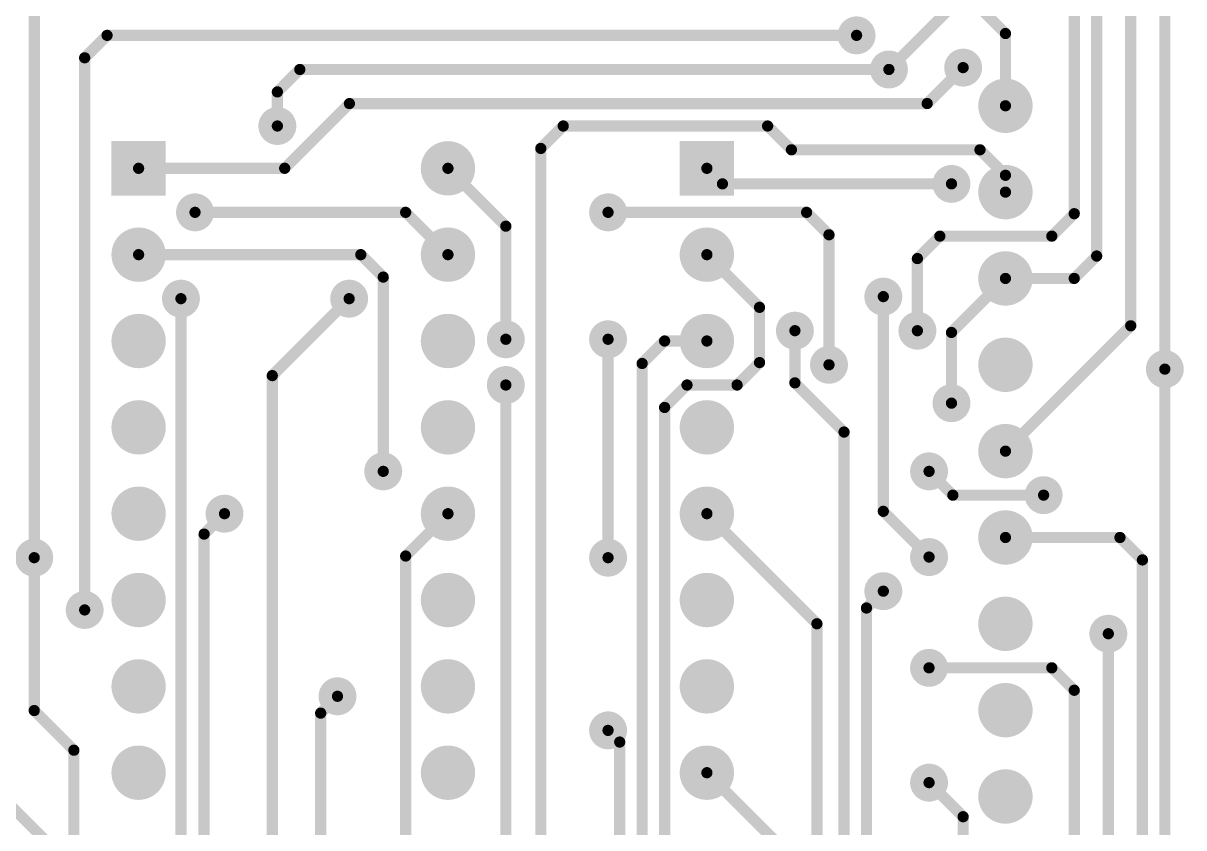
# Model space of a CAD drawing. Extents: x 0 to 107, y 0 to 143.
# Drawn here: x 46.4 to 80.56, y 68.96 to 92.62 of the extents above; entities that cross this region are included whole.
import ezdxf

# ---------------------------------------------------------------- set-up
doc = ezdxf.new("R2010")
doc.units = 0
doc.layers.add('Bottom', color=10, linetype='CONTINUOUS')
doc.layers.add('Bottom_Mask', color=15, linetype='CONTINUOUS')

msp = doc.modelspace()

# ---------------------------------------------------------------- linework, layer by layer
at = {"layer": 'Bottom', "linetype": 'CONTINUOUS', "const_width": 0.33}
for points in [[(77.9921, 119.4939), (77.9921, 85.7752)], [(78.9951, 83.7226), (78.9951, 114.997)], [(77.3321, 87.0203), (77.3321, 110.6308)], [(79.9981, 82.4483), (79.9981, 106.2044)], [(46.7254, 104.0729), (46.7254, 76.9002)], [(73.5963, 92.9811), (71.8785, 91.2633)], [(75.3077, 92.3211), (74.6477, 92.9811)], [(48.8697, 92.2663), (48.2097, 91.6063)], [(70.9267, 92.2663), (48.8697, 92.2663)], [(75.3077, 90.1952), (75.3077, 92.3211)], [(48.2097, 91.6063), (48.2097, 75.3633)], [(54.5408, 91.2633), (53.8808, 90.6033)], [(71.8785, 91.2633), (54.5408, 91.2633)], [(74.0626, 91.3181), (73.0048, 90.2603)], [(53.8808, 90.6033), (53.8808, 89.6003)], [(56.0014, 90.2603), (54.0963, 88.3552)], [(73.0048, 90.2603), (56.0014, 90.2603)], [(62.2934, 89.6003), (61.6334, 88.9403)], [(68.3089, 89.6003), (62.2934, 89.6003)], [(69.0089, 88.9003), (68.3089, 89.6003)], [(61.6334, 88.9403), (61.6334, 57.4752)], [(74.5576, 88.9003), (69.0089, 88.9003)], [(75.3077, 88.1502), (74.5576, 88.9003)], [(54.0963, 88.3552), (49.7977, 88.3552)], [(58.9014, 88.3551), (60.6044, 86.6522)], [(66.9793, 87.8973), (66.5214, 88.3552)], [(66.5214, 88.3552), (66.5214, 88.3552)], [(75.3077, 87.6552), (75.3077, 88.1502)], [(73.7196, 87.8973), (66.9793, 87.8973)], [(75.3077, 87.6552), (75.3077, 87.6552)], [(51.4572, 87.0603), (57.6563, 87.0603)], [(57.6563, 87.0603), (58.9014, 85.8151)], [(69.4547, 87.0603), (63.6134, 87.0603)], [(70.1147, 86.4002), (69.4547, 87.0603)], [(76.672, 86.3603), (77.3321, 87.0203)], [(60.6044, 86.6522), (60.6044, 83.3262)], [(70.1147, 82.5752), (70.1147, 86.4002)], [(72.7166, 85.7003), (73.3766, 86.3603)], [(73.3766, 86.3603), (76.672, 86.3603)], [(56.3364, 85.8152), (49.7977, 85.8152)], [(56.9964, 85.1552), (56.3364, 85.8152)], [(68.0706, 84.266), (66.5214, 85.8152)], [(72.7166, 83.5782), (72.7166, 85.7003)], [(77.9921, 85.7752), (77.3321, 85.1152)], [(56.9964, 79.4402), (56.9964, 85.1552)], [(75.3077, 85.1152), (73.7196, 83.5271)], [(77.3321, 85.1152), (75.3077, 85.1152)], [(71.7136, 84.5812), (71.7136, 78.2646)], [(51.0428, 58.0603), (51.0428, 84.5203)], [(53.7306, 82.2573), (55.9934, 84.5202)], [(68.0706, 82.6403), (68.0706, 84.266)], [(69.1117, 83.5782), (69.1117, 82.0437)], [(73.7196, 83.5271), (73.7196, 81.4461)], [(75.3077, 80.0352), (78.9951, 83.7226)], [(63.6134, 83.3262), (63.6134, 76.9002)], [(64.6164, 82.6152), (65.2764, 83.2752)], [(65.2764, 83.2752), (66.5214, 83.2752)], [(64.6164, 27.1802), (64.6164, 82.6152)], [(67.4105, 81.9803), (68.0706, 82.6403)], [(53.7306, 65.4952), (53.7306, 82.2573)], [(79.9981, 56.7319), (79.9981, 82.4483)], [(60.6044, 81.9802), (60.6044, 58.7202)], [(65.2764, 81.3202), (65.9364, 81.9803)], [(65.9364, 81.9803), (67.4105, 81.9803)], [(69.1117, 82.0437), (70.5583, 80.5971)], [(65.2764, 29.0602), (65.2764, 81.3202)], [(70.5583, 80.5971), (70.5583, 56.9915)], [(73.7594, 78.7403), (73.0596, 79.4401)], [(76.4306, 78.7403), (73.7594, 78.7403)], [(51.7246, 77.5945), (52.3253, 78.1951)], [(58.9014, 78.1951), (57.6564, 76.9501)], [(69.7596, 74.957), (66.5214, 78.1951)], [(71.7136, 78.2646), (73.0595, 76.9187)], [(51.7246, 52.3952), (51.7246, 77.5945)], [(78.6781, 77.4952), (75.3077, 77.4952)], [(79.3381, 76.8352), (78.6781, 77.4952)], [(46.7254, 76.9002), (46.7254, 72.4039)], [(57.6564, 76.9501), (57.6564, 62.4972)], [(79.3381, 60.4828), (79.3381, 76.8352)], [(71.7136, 75.9157), (71.2183, 75.4204)], [(71.2183, 75.4204), (71.2183, 58.9717)], [(69.7596, 29.5203), (69.7596, 74.957)], [(78.3351, 66.0403), (78.3351, 74.6633)], [(76.6721, 73.6603), (73.0596, 73.6603)], [(77.3321, 73.0003), (76.6721, 73.6603)], [(77.3321, 62.0132), (77.3321, 73.0003)], [(55.6504, 72.8232), (55.1554, 72.3282)], [(46.7254, 72.4039), (47.8927, 71.2366)], [(55.1554, 72.3282), (55.1554, 68.0863)], [(63.9564, 71.4772), (63.6134, 71.8202)], [(63.6134, 71.8202), (63.6134, 71.8202)], [(47.8927, 71.2366), (47.8927, 49.1951)], [(63.9564, 19.9032), (63.9564, 71.4772)], [(45.0624, 70.5751), (47.2327, 68.4048)], [(68.7566, 68.34), (66.5214, 70.5751)], [(73.0596, 70.2832), (74.0626, 69.2802)], [(74.0626, 69.2802), (74.0626, 66.0403)]]:
    msp.add_lwpolyline(points, dxfattribs=at)
at = {"layer": 'Bottom', "linetype": 'CONTINUOUS'}
for points, const_width in [([(71.1807, 92.2663, 1), (70.6727, 92.2663, 1), (71.1807, 92.2663, 1)], 0.508), ([(48.9522, 92.2663, 1), (48.7872, 92.2663, 1), (48.9522, 92.2663, 1)], 0.165), ([(48.9522, 92.2663, 1), (48.7872, 92.2663, 1), (48.9522, 92.2663, 1)], 0.165), ([(71.0092, 92.2663, 1), (70.8442, 92.2663, 1), (71.0092, 92.2663, 1)], 0.165), ([(75.3902, 92.3211, 1), (75.2252, 92.3211, 1), (75.3902, 92.3211, 1)], 0.165), ([(75.3902, 92.3211, 1), (75.2252, 92.3211, 1), (75.3902, 92.3211, 1)], 0.165), ([(48.2922, 91.6063, 1), (48.1272, 91.6063, 1), (48.2922, 91.6063, 1)], 0.165), ([(48.2922, 91.6063, 1), (48.1272, 91.6063, 1), (48.2922, 91.6063, 1)], 0.165), ([(72.1325, 91.2633, 1), (71.6245, 91.2633, 1), (72.1325, 91.2633, 1)], 0.508), ([(74.3166, 91.3181, 1), (73.8086, 91.3181, 1), (74.3166, 91.3181, 1)], 0.508), ([(54.6233, 91.2633, 1), (54.4583, 91.2633, 1), (54.6233, 91.2633, 1)], 0.165), ([(54.6233, 91.2633, 1), (54.4583, 91.2633, 1), (54.6233, 91.2633, 1)], 0.165), ([(71.961, 91.2633, 1), (71.796, 91.2633, 1), (71.961, 91.2633, 1)], 0.165), ([(71.961, 91.2633, 1), (71.796, 91.2633, 1), (71.961, 91.2633, 1)], 0.165), ([(74.1451, 91.3181, 1), (73.9801, 91.3181, 1), (74.1451, 91.3181, 1)], 0.165), ([(75.6827, 90.1952, 1), (74.9327, 90.1952, 1), (75.6827, 90.1952, 1)], 0.75), ([(53.9633, 90.6033, 1), (53.7983, 90.6033, 1), (53.9633, 90.6033, 1)], 0.165), ([(53.9633, 90.6033, 1), (53.7983, 90.6033, 1), (53.9633, 90.6033, 1)], 0.165), ([(56.0839, 90.2603, 1), (55.9189, 90.2603, 1), (56.0839, 90.2603, 1)], 0.165), ([(56.0839, 90.2603, 1), (55.9189, 90.2603, 1), (56.0839, 90.2603, 1)], 0.165), ([(73.0873, 90.2603, 1), (72.9223, 90.2603, 1), (73.0873, 90.2603, 1)], 0.165), ([(73.0873, 90.2603, 1), (72.9223, 90.2603, 1), (73.0873, 90.2603, 1)], 0.165), ([(75.3902, 90.1952, 1), (75.2252, 90.1952, 1), (75.3902, 90.1952, 1)], 0.165), ([(54.1348, 89.6003, 1), (53.6268, 89.6003, 1), (54.1348, 89.6003, 1)], 0.508), ([(53.9633, 89.6003, 1), (53.7983, 89.6003, 1), (53.9633, 89.6003, 1)], 0.165), ([(62.3759, 89.6003, 1), (62.2109, 89.6003, 1), (62.3759, 89.6003, 1)], 0.165), ([(62.3759, 89.6003, 1), (62.2109, 89.6003, 1), (62.3759, 89.6003, 1)], 0.165), ([(68.3914, 89.6003, 1), (68.2264, 89.6003, 1), (68.3914, 89.6003, 1)], 0.165), ([(68.3914, 89.6003, 1), (68.2264, 89.6003, 1), (68.3914, 89.6003, 1)], 0.165), ([(59.2764, 88.3551, 1), (58.5264, 88.3551, 1), (59.2764, 88.3551, 1)], 0.75), ([(61.7159, 88.9403, 1), (61.5509, 88.9403, 1), (61.7159, 88.9403, 1)], 0.165), ([(61.7159, 88.9403, 1), (61.5509, 88.9403, 1), (61.7159, 88.9403, 1)], 0.165), ([(69.0914, 88.9003, 1), (68.9264, 88.9003, 1), (69.0914, 88.9003, 1)], 0.165), ([(69.0914, 88.9003, 1), (68.9264, 88.9003, 1), (69.0914, 88.9003, 1)], 0.165), ([(74.6401, 88.9003, 1), (74.4751, 88.9003, 1), (74.6401, 88.9003, 1)], 0.165), ([(74.6401, 88.9003, 1), (74.4751, 88.9003, 1), (74.6401, 88.9003, 1)], 0.165), ([(49.8802, 88.3552, 1), (49.7152, 88.3552, 1), (49.8802, 88.3552, 1)], 0.165), ([(54.1788, 88.3552, 1), (54.0138, 88.3552, 1), (54.1788, 88.3552, 1)], 0.165), ([(54.1788, 88.3552, 1), (54.0138, 88.3552, 1), (54.1788, 88.3552, 1)], 0.165), ([(58.9839, 88.3551, 1), (58.8189, 88.3551, 1), (58.9839, 88.3551, 1)], 0.165), ([(66.6039, 88.3552, 1), (66.4389, 88.3552, 1), (66.6039, 88.3552, 1)], 0.165), ([(66.6039, 88.3552, 1), (66.4389, 88.3552, 1), (66.6039, 88.3552, 1)], 0.165), ([(73.9736, 87.8973, 1), (73.4656, 87.8973, 1), (73.9736, 87.8973, 1)], 0.508), ([(75.6827, 87.6552, 1), (74.9327, 87.6552, 1), (75.6827, 87.6552, 1)], 0.75), ([(75.3902, 88.1502, 1), (75.2252, 88.1502, 1), (75.3902, 88.1502, 1)], 0.165), ([(75.3902, 88.1502, 1), (75.2252, 88.1502, 1), (75.3902, 88.1502, 1)], 0.165), ([(67.0618, 87.8973, 1), (66.8968, 87.8973, 1), (67.0618, 87.8973, 1)], 0.165), ([(67.0618, 87.8973, 1), (66.8968, 87.8973, 1), (67.0618, 87.8973, 1)], 0.165), ([(73.8021, 87.8973, 1), (73.6371, 87.8973, 1), (73.8021, 87.8973, 1)], 0.165), ([(75.3902, 87.6552, 1), (75.2252, 87.6552, 1), (75.3902, 87.6552, 1)], 0.165), ([(75.3902, 87.6552, 1), (75.2252, 87.6552, 1), (75.3902, 87.6552, 1)], 0.165), ([(51.7112, 87.0603, 1), (51.2032, 87.0603, 1), (51.7112, 87.0603, 1)], 0.508), ([(63.8674, 87.0603, 1), (63.3594, 87.0603, 1), (63.8674, 87.0603, 1)], 0.508), ([(51.5397, 87.0603, 1), (51.3747, 87.0603, 1), (51.5397, 87.0603, 1)], 0.165), ([(57.7388, 87.0603, 1), (57.5738, 87.0603, 1), (57.7388, 87.0603, 1)], 0.165), ([(57.7388, 87.0603, 1), (57.5738, 87.0603, 1), (57.7388, 87.0603, 1)], 0.165), ([(63.6959, 87.0603, 1), (63.5309, 87.0603, 1), (63.6959, 87.0603, 1)], 0.165), ([(69.5372, 87.0603, 1), (69.3722, 87.0603, 1), (69.5372, 87.0603, 1)], 0.165), ([(69.5372, 87.0603, 1), (69.3722, 87.0603, 1), (69.5372, 87.0603, 1)], 0.165), ([(77.4146, 87.0203, 1), (77.2496, 87.0203, 1), (77.4146, 87.0203, 1)], 0.165), ([(77.4146, 87.0203, 1), (77.2496, 87.0203, 1), (77.4146, 87.0203, 1)], 0.165), ([(60.6869, 86.6522, 1), (60.5219, 86.6522, 1), (60.6869, 86.6522, 1)], 0.165), ([(60.6869, 86.6522, 1), (60.5219, 86.6522, 1), (60.6869, 86.6522, 1)], 0.165), ([(50.1727, 85.8152, 1), (49.4227, 85.8152, 1), (50.1727, 85.8152, 1)], 0.75), ([(59.2764, 85.8151, 1), (58.5264, 85.8151, 1), (59.2764, 85.8151, 1)], 0.75), ([(66.8964, 85.8152, 1), (66.1464, 85.8152, 1), (66.8964, 85.8152, 1)], 0.75), ([(70.1972, 86.4002, 1), (70.0322, 86.4002, 1), (70.1972, 86.4002, 1)], 0.165), ([(70.1972, 86.4002, 1), (70.0322, 86.4002, 1), (70.1972, 86.4002, 1)], 0.165), ([(73.4591, 86.3603, 1), (73.2941, 86.3603, 1), (73.4591, 86.3603, 1)], 0.165), ([(73.4591, 86.3603, 1), (73.2941, 86.3603, 1), (73.4591, 86.3603, 1)], 0.165), ([(76.7545, 86.3603, 1), (76.5895, 86.3603, 1), (76.7545, 86.3603, 1)], 0.165), ([(76.7545, 86.3603, 1), (76.5895, 86.3603, 1), (76.7545, 86.3603, 1)], 0.165), ([(49.8802, 85.8152, 1), (49.7152, 85.8152, 1), (49.8802, 85.8152, 1)], 0.165), ([(56.4189, 85.8152, 1), (56.2539, 85.8152, 1), (56.4189, 85.8152, 1)], 0.165), ([(56.4189, 85.8152, 1), (56.2539, 85.8152, 1), (56.4189, 85.8152, 1)], 0.165), ([(58.9839, 85.8151, 1), (58.8189, 85.8151, 1), (58.9839, 85.8151, 1)], 0.165), ([(66.6039, 85.8152, 1), (66.4389, 85.8152, 1), (66.6039, 85.8152, 1)], 0.165), ([(72.7991, 85.7003, 1), (72.6341, 85.7003, 1), (72.7991, 85.7003, 1)], 0.165), ([(72.7991, 85.7003, 1), (72.6341, 85.7003, 1), (72.7991, 85.7003, 1)], 0.165), ([(75.6827, 85.1152, 1), (74.9327, 85.1152, 1), (75.6827, 85.1152, 1)], 0.75), ([(78.0746, 85.7752, 1), (77.9096, 85.7752, 1), (78.0746, 85.7752, 1)], 0.165), ([(78.0746, 85.7752, 1), (77.9096, 85.7752, 1), (78.0746, 85.7752, 1)], 0.165), ([(57.0789, 85.1552, 1), (56.9139, 85.1552, 1), (57.0789, 85.1552, 1)], 0.165), ([(57.0789, 85.1552, 1), (56.9139, 85.1552, 1), (57.0789, 85.1552, 1)], 0.165), ([(71.9676, 84.5812, 1), (71.4596, 84.5812, 1), (71.9676, 84.5812, 1)], 0.508), ([(75.3902, 85.1152, 1), (75.2252, 85.1152, 1), (75.3902, 85.1152, 1)], 0.165), ([(75.3902, 85.1152, 1), (75.2252, 85.1152, 1), (75.3902, 85.1152, 1)], 0.165), ([(77.4146, 85.1152, 1), (77.2496, 85.1152, 1), (77.4146, 85.1152, 1)], 0.165), ([(77.4146, 85.1152, 1), (77.2496, 85.1152, 1), (77.4146, 85.1152, 1)], 0.165), ([(51.2968, 84.5203, 1), (50.7888, 84.5203, 1), (51.2968, 84.5203, 1)], 0.508), ([(56.2474, 84.5202, 1), (55.7394, 84.5202, 1), (56.2474, 84.5202, 1)], 0.508), ([(71.7961, 84.5812, 1), (71.6311, 84.5812, 1), (71.7961, 84.5812, 1)], 0.165), ([(51.1253, 84.5203, 1), (50.9603, 84.5203, 1), (51.1253, 84.5203, 1)], 0.165), ([(56.0759, 84.5202, 1), (55.9109, 84.5202, 1), (56.0759, 84.5202, 1)], 0.165), ([(68.1531, 84.266, 1), (67.9881, 84.266, 1), (68.1531, 84.266, 1)], 0.165), ([(68.1531, 84.266, 1), (67.9881, 84.266, 1), (68.1531, 84.266, 1)], 0.165), ([(50.1727, 83.2752, 1), (49.4227, 83.2752, 1), (50.1727, 83.2752, 1)], 0.75), ([(59.2764, 83.2751, 1), (58.5264, 83.2751, 1), (59.2764, 83.2751, 1)], 0.75), ([(66.8964, 83.2752, 1), (66.1464, 83.2752, 1), (66.8964, 83.2752, 1)], 0.75), ([(69.3657, 83.5782, 1), (68.8577, 83.5782, 1), (69.3657, 83.5782, 1)], 0.508), ([(72.9706, 83.5782, 1), (72.4626, 83.5782, 1), (72.9706, 83.5782, 1)], 0.508), ([(60.8584, 83.3262, 1), (60.3504, 83.3262, 1), (60.8584, 83.3262, 1)], 0.508), ([(63.8674, 83.3262, 1), (63.3594, 83.3262, 1), (63.8674, 83.3262, 1)], 0.508), ([(69.1942, 83.5782, 1), (69.0292, 83.5782, 1), (69.1942, 83.5782, 1)], 0.165), ([(72.7991, 83.5782, 1), (72.6341, 83.5782, 1), (72.7991, 83.5782, 1)], 0.165), ([(73.8021, 83.5271, 1), (73.6371, 83.5271, 1), (73.8021, 83.5271, 1)], 0.165), ([(73.8021, 83.5271, 1), (73.6371, 83.5271, 1), (73.8021, 83.5271, 1)], 0.165), ([(79.0776, 83.7226, 1), (78.9126, 83.7226, 1), (79.0776, 83.7226, 1)], 0.165), ([(79.0776, 83.7226, 1), (78.9126, 83.7226, 1), (79.0776, 83.7226, 1)], 0.165), ([(60.6869, 83.3262, 1), (60.5219, 83.3262, 1), (60.6869, 83.3262, 1)], 0.165), ([(63.6959, 83.3262, 1), (63.5309, 83.3262, 1), (63.6959, 83.3262, 1)], 0.165), ([(65.3589, 83.2752, 1), (65.1939, 83.2752, 1), (65.3589, 83.2752, 1)], 0.165), ([(65.3589, 83.2752, 1), (65.1939, 83.2752, 1), (65.3589, 83.2752, 1)], 0.165), ([(66.6039, 83.2752, 1), (66.4389, 83.2752, 1), (66.6039, 83.2752, 1)], 0.165), ([(70.3687, 82.5752, 1), (69.8607, 82.5752, 1), (70.3687, 82.5752, 1)], 0.508), ([(75.6827, 82.5752, 1), (74.9327, 82.5752, 1), (75.6827, 82.5752, 1)], 0.75), ([(64.6989, 82.6152, 1), (64.5339, 82.6152, 1), (64.6989, 82.6152, 1)], 0.165), ([(64.6989, 82.6152, 1), (64.5339, 82.6152, 1), (64.6989, 82.6152, 1)], 0.165), ([(68.1531, 82.6403, 1), (67.9881, 82.6403, 1), (68.1531, 82.6403, 1)], 0.165), ([(68.1531, 82.6403, 1), (67.9881, 82.6403, 1), (68.1531, 82.6403, 1)], 0.165), ([(70.1972, 82.5752, 1), (70.0322, 82.5752, 1), (70.1972, 82.5752, 1)], 0.165), ([(80.2521, 82.4483, 1), (79.7441, 82.4483, 1), (80.2521, 82.4483, 1)], 0.508), ([(53.8131, 82.2573, 1), (53.6481, 82.2573, 1), (53.8131, 82.2573, 1)], 0.165), ([(53.8131, 82.2573, 1), (53.6481, 82.2573, 1), (53.8131, 82.2573, 1)], 0.165), ([(60.8584, 81.9802, 1), (60.3504, 81.9802, 1), (60.8584, 81.9802, 1)], 0.508), ([(80.0806, 82.4483, 1), (79.9156, 82.4483, 1), (80.0806, 82.4483, 1)], 0.165), ([(80.0806, 82.4483, 1), (79.9156, 82.4483, 1), (80.0806, 82.4483, 1)], 0.165), ([(60.6869, 81.9802, 1), (60.5219, 81.9802, 1), (60.6869, 81.9802, 1)], 0.165), ([(66.0189, 81.9803, 1), (65.8539, 81.9803, 1), (66.0189, 81.9803, 1)], 0.165), ([(66.0189, 81.9803, 1), (65.8539, 81.9803, 1), (66.0189, 81.9803, 1)], 0.165), ([(67.493, 81.9803, 1), (67.328, 81.9803, 1), (67.493, 81.9803, 1)], 0.165), ([(67.493, 81.9803, 1), (67.328, 81.9803, 1), (67.493, 81.9803, 1)], 0.165), ([(69.1942, 82.0437, 1), (69.0292, 82.0437, 1), (69.1942, 82.0437, 1)], 0.165), ([(69.1942, 82.0437, 1), (69.0292, 82.0437, 1), (69.1942, 82.0437, 1)], 0.165), ([(73.9736, 81.4461, 1), (73.4656, 81.4461, 1), (73.9736, 81.4461, 1)], 0.508), ([(50.1727, 80.7352, 1), (49.4227, 80.7352, 1), (50.1727, 80.7352, 1)], 0.75), ([(59.2764, 80.7352, 1), (58.5264, 80.7352, 1), (59.2764, 80.7352, 1)], 0.75), ([(65.3589, 81.3202, 1), (65.1939, 81.3202, 1), (65.3589, 81.3202, 1)], 0.165), ([(65.3589, 81.3202, 1), (65.1939, 81.3202, 1), (65.3589, 81.3202, 1)], 0.165), ([(66.8964, 80.7352, 1), (66.1464, 80.7352, 1), (66.8964, 80.7352, 1)], 0.75), ([(73.8021, 81.4461, 1), (73.6371, 81.4461, 1), (73.8021, 81.4461, 1)], 0.165), ([(70.6408, 80.5971, 1), (70.4758, 80.5971, 1), (70.6408, 80.5971, 1)], 0.165), ([(70.6408, 80.5971, 1), (70.4758, 80.5971, 1), (70.6408, 80.5971, 1)], 0.165), ([(75.6827, 80.0352, 1), (74.9327, 80.0352, 1), (75.6827, 80.0352, 1)], 0.75), ([(57.2504, 79.4402, 1), (56.7424, 79.4402, 1), (57.2504, 79.4402, 1)], 0.508), ([(73.3136, 79.4401, 1), (72.8056, 79.4401, 1), (73.3136, 79.4401, 1)], 0.508), ([(75.3902, 80.0352, 1), (75.2252, 80.0352, 1), (75.3902, 80.0352, 1)], 0.165), ([(57.0789, 79.4402, 1), (56.9139, 79.4402, 1), (57.0789, 79.4402, 1)], 0.165), ([(73.1421, 79.4401, 1), (72.9771, 79.4401, 1), (73.1421, 79.4401, 1)], 0.165), ([(76.6846, 78.7403, 1), (76.1766, 78.7403, 1), (76.6846, 78.7403, 1)], 0.508), ([(50.1727, 78.1951, 1), (49.4227, 78.1951, 1), (50.1727, 78.1951, 1)], 0.75), ([(59.2764, 78.1951, 1), (58.5264, 78.1951, 1), (59.2764, 78.1951, 1)], 0.75), ([(66.8964, 78.1951, 1), (66.1464, 78.1951, 1), (66.8964, 78.1951, 1)], 0.75), ([(73.8419, 78.7403, 1), (73.6769, 78.7403, 1), (73.8419, 78.7403, 1)], 0.165), ([(73.8419, 78.7403, 1), (73.6769, 78.7403, 1), (73.8419, 78.7403, 1)], 0.165), ([(76.5131, 78.7403, 1), (76.3481, 78.7403, 1), (76.5131, 78.7403, 1)], 0.165), ([(52.5793, 78.1951, 1), (52.0713, 78.1951, 1), (52.5793, 78.1951, 1)], 0.508), ([(52.4078, 78.1951, 1), (52.2428, 78.1951, 1), (52.4078, 78.1951, 1)], 0.165), ([(58.9839, 78.1951, 1), (58.8189, 78.1951, 1), (58.9839, 78.1951, 1)], 0.165), ([(66.6039, 78.1951, 1), (66.4389, 78.1951, 1), (66.6039, 78.1951, 1)], 0.165), ([(71.7961, 78.2646, 1), (71.6311, 78.2646, 1), (71.7961, 78.2646, 1)], 0.165), ([(71.7961, 78.2646, 1), (71.6311, 78.2646, 1), (71.7961, 78.2646, 1)], 0.165), ([(75.6827, 77.4952, 1), (74.9327, 77.4952, 1), (75.6827, 77.4952, 1)], 0.75), ([(51.8071, 77.5945, 1), (51.6421, 77.5945, 1), (51.8071, 77.5945, 1)], 0.165), ([(51.8071, 77.5945, 1), (51.6421, 77.5945, 1), (51.8071, 77.5945, 1)], 0.165), ([(75.3902, 77.4952, 1), (75.2252, 77.4952, 1), (75.3902, 77.4952, 1)], 0.165), ([(78.7606, 77.4952, 1), (78.5956, 77.4952, 1), (78.7606, 77.4952, 1)], 0.165), ([(78.7606, 77.4952, 1), (78.5956, 77.4952, 1), (78.7606, 77.4952, 1)], 0.165), ([(46.9794, 76.9002, 1), (46.4714, 76.9002, 1), (46.9794, 76.9002, 1)], 0.508), ([(63.8674, 76.9002, 1), (63.3594, 76.9002, 1), (63.8674, 76.9002, 1)], 0.508), ([(73.3135, 76.9187, 1), (72.8055, 76.9187, 1), (73.3135, 76.9187, 1)], 0.508), ([(46.8079, 76.9002, 1), (46.6429, 76.9002, 1), (46.8079, 76.9002, 1)], 0.165), ([(46.8079, 76.9002, 1), (46.6429, 76.9002, 1), (46.8079, 76.9002, 1)], 0.165), ([(57.7389, 76.9501, 1), (57.5739, 76.9501, 1), (57.7389, 76.9501, 1)], 0.165), ([(57.7389, 76.9501, 1), (57.5739, 76.9501, 1), (57.7389, 76.9501, 1)], 0.165), ([(63.6959, 76.9002, 1), (63.5309, 76.9002, 1), (63.6959, 76.9002, 1)], 0.165), ([(73.142, 76.9187, 1), (72.977, 76.9187, 1), (73.142, 76.9187, 1)], 0.165), ([(79.4206, 76.8352, 1), (79.2556, 76.8352, 1), (79.4206, 76.8352, 1)], 0.165), ([(79.4206, 76.8352, 1), (79.2556, 76.8352, 1), (79.4206, 76.8352, 1)], 0.165), ([(50.1727, 75.6551, 1), (49.4227, 75.6551, 1), (50.1727, 75.6551, 1)], 0.75), ([(59.2764, 75.6551, 1), (58.5264, 75.6551, 1), (59.2764, 75.6551, 1)], 0.75), ([(66.8964, 75.6551, 1), (66.1464, 75.6551, 1), (66.8964, 75.6551, 1)], 0.75), ([(71.9676, 75.9157, 1), (71.4596, 75.9157, 1), (71.9676, 75.9157, 1)], 0.508), ([(48.4637, 75.3633, 1), (47.9557, 75.3633, 1), (48.4637, 75.3633, 1)], 0.508), ([(71.7961, 75.9157, 1), (71.6311, 75.9157, 1), (71.7961, 75.9157, 1)], 0.165), ([(48.2922, 75.3633, 1), (48.1272, 75.3633, 1), (48.2922, 75.3633, 1)], 0.165), ([(71.3008, 75.4204, 1), (71.1358, 75.4204, 1), (71.3008, 75.4204, 1)], 0.165), ([(71.3008, 75.4204, 1), (71.1358, 75.4204, 1), (71.3008, 75.4204, 1)], 0.165), ([(75.6827, 74.9552, 1), (74.9327, 74.9552, 1), (75.6827, 74.9552, 1)], 0.75), ([(78.5891, 74.6633, 1), (78.0811, 74.6633, 1), (78.5891, 74.6633, 1)], 0.508), ([(69.8421, 74.957, 1), (69.6771, 74.957, 1), (69.8421, 74.957, 1)], 0.165), ([(69.8421, 74.957, 1), (69.6771, 74.957, 1), (69.8421, 74.957, 1)], 0.165), ([(78.4176, 74.6633, 1), (78.2526, 74.6633, 1), (78.4176, 74.6633, 1)], 0.165), ([(73.3136, 73.6603, 1), (72.8056, 73.6603, 1), (73.3136, 73.6603, 1)], 0.508), ([(50.1727, 73.1152, 1), (49.4227, 73.1152, 1), (50.1727, 73.1152, 1)], 0.75), ([(59.2764, 73.1152, 1), (58.5264, 73.1152, 1), (59.2764, 73.1152, 1)], 0.75), ([(66.8964, 73.1152, 1), (66.1464, 73.1152, 1), (66.8964, 73.1152, 1)], 0.75), ([(73.1421, 73.6603, 1), (72.9771, 73.6603, 1), (73.1421, 73.6603, 1)], 0.165), ([(76.7546, 73.6603, 1), (76.5896, 73.6603, 1), (76.7546, 73.6603, 1)], 0.165), ([(76.7546, 73.6603, 1), (76.5896, 73.6603, 1), (76.7546, 73.6603, 1)], 0.165), ([(55.9044, 72.8232, 1), (55.3964, 72.8232, 1), (55.9044, 72.8232, 1)], 0.508), ([(75.6827, 72.4152, 1), (74.9327, 72.4152, 1), (75.6827, 72.4152, 1)], 0.75), ([(77.4146, 73.0003, 1), (77.2496, 73.0003, 1), (77.4146, 73.0003, 1)], 0.165), ([(77.4146, 73.0003, 1), (77.2496, 73.0003, 1), (77.4146, 73.0003, 1)], 0.165), ([(55.7329, 72.8232, 1), (55.5679, 72.8232, 1), (55.7329, 72.8232, 1)], 0.165), ([(46.8079, 72.4039, 1), (46.6429, 72.4039, 1), (46.8079, 72.4039, 1)], 0.165), ([(46.8079, 72.4039, 1), (46.6429, 72.4039, 1), (46.8079, 72.4039, 1)], 0.165), ([(55.2379, 72.3282, 1), (55.0729, 72.3282, 1), (55.2379, 72.3282, 1)], 0.165), ([(55.2379, 72.3282, 1), (55.0729, 72.3282, 1), (55.2379, 72.3282, 1)], 0.165), ([(63.8674, 71.8202, 1), (63.3594, 71.8202, 1), (63.8674, 71.8202, 1)], 0.508), ([(63.6959, 71.8202, 1), (63.5309, 71.8202, 1), (63.6959, 71.8202, 1)], 0.165), ([(63.6959, 71.8202, 1), (63.5309, 71.8202, 1), (63.6959, 71.8202, 1)], 0.165), ([(47.9752, 71.2366, 1), (47.8102, 71.2366, 1), (47.9752, 71.2366, 1)], 0.165), ([(47.9752, 71.2366, 1), (47.8102, 71.2366, 1), (47.9752, 71.2366, 1)], 0.165), ([(64.0389, 71.4772, 1), (63.8739, 71.4772, 1), (64.0389, 71.4772, 1)], 0.165), ([(64.0389, 71.4772, 1), (63.8739, 71.4772, 1), (64.0389, 71.4772, 1)], 0.165), ([(50.1727, 70.5751, 1), (49.4227, 70.5751, 1), (50.1727, 70.5751, 1)], 0.75), ([(59.2764, 70.5751, 1), (58.5264, 70.5751, 1), (59.2764, 70.5751, 1)], 0.75), ([(66.8964, 70.5751, 1), (66.1464, 70.5751, 1), (66.8964, 70.5751, 1)], 0.75), ([(66.6039, 70.5751, 1), (66.4389, 70.5751, 1), (66.6039, 70.5751, 1)], 0.165), ([(73.3136, 70.2832, 1), (72.8056, 70.2832, 1), (73.3136, 70.2832, 1)], 0.508), ([(73.1421, 70.2832, 1), (72.9771, 70.2832, 1), (73.1421, 70.2832, 1)], 0.165), ([(75.6827, 69.8752, 1), (74.9327, 69.8752, 1), (75.6827, 69.8752, 1)], 0.75), ([(74.1451, 69.2802, 1), (73.9801, 69.2802, 1), (74.1451, 69.2802, 1)], 0.165), ([(74.1451, 69.2802, 1), (73.9801, 69.2802, 1), (74.1451, 69.2802, 1)], 0.165)]:
    msp.add_lwpolyline(points, format="xyb", dxfattribs=dict(at, const_width=const_width))
at = {"layer": 'Bottom'}
for points in [[(50.5477, 89.1052), (49.0477, 89.1052), (50.5477, 87.6052), (49.0477, 87.6052)], [(67.2714, 89.1052), (65.7714, 89.1052), (67.2714, 87.6052), (65.7714, 87.6052)]]:
    msp.add_solid(points, dxfattribs=at)
at = {"layer": 'Bottom_Mask', "linetype": 'CONTINUOUS'}
for points, const_width in [([(71.2057, 92.2663, 1), (70.6477, 92.2663, 1), (71.2057, 92.2663, 1)], 0.558), ([(72.1575, 91.2633, 1), (71.5995, 91.2633, 1), (72.1575, 91.2633, 1)], 0.558), ([(74.3416, 91.3181, 1), (73.7836, 91.3181, 1), (74.3416, 91.3181, 1)], 0.558), ([(75.7077, 90.1952, 1), (74.9077, 90.1952, 1), (75.7077, 90.1952, 1)], 0.8), ([(54.1598, 89.6003, 1), (53.6018, 89.6003, 1), (54.1598, 89.6003, 1)], 0.558), ([(59.3014, 88.3551, 1), (58.5014, 88.3551, 1), (59.3014, 88.3551, 1)], 0.8), ([(73.9986, 87.8973, 1), (73.4406, 87.8973, 1), (73.9986, 87.8973, 1)], 0.558), ([(75.7077, 87.6552, 1), (74.9077, 87.6552, 1), (75.7077, 87.6552, 1)], 0.8), ([(51.7362, 87.0603, 1), (51.1782, 87.0603, 1), (51.7362, 87.0603, 1)], 0.558), ([(63.8924, 87.0603, 1), (63.3344, 87.0603, 1), (63.8924, 87.0603, 1)], 0.558), ([(50.1977, 85.8152, 1), (49.3977, 85.8152, 1), (50.1977, 85.8152, 1)], 0.8), ([(59.3014, 85.8151, 1), (58.5014, 85.8151, 1), (59.3014, 85.8151, 1)], 0.8), ([(66.9214, 85.8152, 1), (66.1214, 85.8152, 1), (66.9214, 85.8152, 1)], 0.8), ([(75.7077, 85.1152, 1), (74.9077, 85.1152, 1), (75.7077, 85.1152, 1)], 0.8), ([(51.3218, 84.5203, 1), (50.7638, 84.5203, 1), (51.3218, 84.5203, 1)], 0.558), ([(56.2724, 84.5202, 1), (55.7144, 84.5202, 1), (56.2724, 84.5202, 1)], 0.558), ([(71.9926, 84.5812, 1), (71.4346, 84.5812, 1), (71.9926, 84.5812, 1)], 0.558), ([(50.1977, 83.2752, 1), (49.3977, 83.2752, 1), (50.1977, 83.2752, 1)], 0.8), ([(59.3014, 83.2751, 1), (58.5014, 83.2751, 1), (59.3014, 83.2751, 1)], 0.8), ([(66.9214, 83.2752, 1), (66.1214, 83.2752, 1), (66.9214, 83.2752, 1)], 0.8), ([(69.3907, 83.5782, 1), (68.8327, 83.5782, 1), (69.3907, 83.5782, 1)], 0.558), ([(72.9956, 83.5782, 1), (72.4376, 83.5782, 1), (72.9956, 83.5782, 1)], 0.558), ([(60.8834, 83.3262, 1), (60.3254, 83.3262, 1), (60.8834, 83.3262, 1)], 0.558), ([(63.8924, 83.3262, 1), (63.3344, 83.3262, 1), (63.8924, 83.3262, 1)], 0.558), ([(75.7077, 82.5752, 1), (74.9077, 82.5752, 1), (75.7077, 82.5752, 1)], 0.8), ([(70.3937, 82.5752, 1), (69.8357, 82.5752, 1), (70.3937, 82.5752, 1)], 0.558), ([(80.2771, 82.4483, 1), (79.7191, 82.4483, 1), (80.2771, 82.4483, 1)], 0.558), ([(60.8834, 81.9802, 1), (60.3254, 81.9802, 1), (60.8834, 81.9802, 1)], 0.558), ([(73.9986, 81.4461, 1), (73.4406, 81.4461, 1), (73.9986, 81.4461, 1)], 0.558), ([(50.1977, 80.7352, 1), (49.3977, 80.7352, 1), (50.1977, 80.7352, 1)], 0.8), ([(59.3014, 80.7352, 1), (58.5014, 80.7352, 1), (59.3014, 80.7352, 1)], 0.8), ([(66.9214, 80.7352, 1), (66.1214, 80.7352, 1), (66.9214, 80.7352, 1)], 0.8), ([(75.7077, 80.0352, 1), (74.9077, 80.0352, 1), (75.7077, 80.0352, 1)], 0.8), ([(57.2754, 79.4402, 1), (56.7174, 79.4402, 1), (57.2754, 79.4402, 1)], 0.558), ([(73.3386, 79.4401, 1), (72.7806, 79.4401, 1), (73.3386, 79.4401, 1)], 0.558), ([(76.7096, 78.7403, 1), (76.1516, 78.7403, 1), (76.7096, 78.7403, 1)], 0.558), ([(50.1977, 78.1951, 1), (49.3977, 78.1951, 1), (50.1977, 78.1951, 1)], 0.8), ([(59.3014, 78.1951, 1), (58.5014, 78.1951, 1), (59.3014, 78.1951, 1)], 0.8), ([(66.9214, 78.1951, 1), (66.1214, 78.1951, 1), (66.9214, 78.1951, 1)], 0.8), ([(52.6043, 78.1951, 1), (52.0463, 78.1951, 1), (52.6043, 78.1951, 1)], 0.558), ([(75.7077, 77.4952, 1), (74.9077, 77.4952, 1), (75.7077, 77.4952, 1)], 0.8), ([(47.0044, 76.9002, 1), (46.4464, 76.9002, 1), (47.0044, 76.9002, 1)], 0.558), ([(63.8924, 76.9002, 1), (63.3344, 76.9002, 1), (63.8924, 76.9002, 1)], 0.558), ([(73.3385, 76.9187, 1), (72.7805, 76.9187, 1), (73.3385, 76.9187, 1)], 0.558), ([(50.1977, 75.6551, 1), (49.3977, 75.6551, 1), (50.1977, 75.6551, 1)], 0.8), ([(59.3014, 75.6551, 1), (58.5014, 75.6551, 1), (59.3014, 75.6551, 1)], 0.8), ([(66.9214, 75.6551, 1), (66.1214, 75.6551, 1), (66.9214, 75.6551, 1)], 0.8), ([(71.9926, 75.9157, 1), (71.4346, 75.9157, 1), (71.9926, 75.9157, 1)], 0.558), ([(48.4887, 75.3633, 1), (47.9307, 75.3633, 1), (48.4887, 75.3633, 1)], 0.558), ([(75.7077, 74.9552, 1), (74.9077, 74.9552, 1), (75.7077, 74.9552, 1)], 0.8), ([(78.6141, 74.6633, 1), (78.0561, 74.6633, 1), (78.6141, 74.6633, 1)], 0.558), ([(73.3386, 73.6603, 1), (72.7806, 73.6603, 1), (73.3386, 73.6603, 1)], 0.558), ([(50.1977, 73.1152, 1), (49.3977, 73.1152, 1), (50.1977, 73.1152, 1)], 0.8), ([(59.3014, 73.1152, 1), (58.5014, 73.1152, 1), (59.3014, 73.1152, 1)], 0.8), ([(66.9214, 73.1152, 1), (66.1214, 73.1152, 1), (66.9214, 73.1152, 1)], 0.8), ([(55.9294, 72.8232, 1), (55.3714, 72.8232, 1), (55.9294, 72.8232, 1)], 0.558), ([(75.7077, 72.4152, 1), (74.9077, 72.4152, 1), (75.7077, 72.4152, 1)], 0.8), ([(63.8924, 71.8202, 1), (63.3344, 71.8202, 1), (63.8924, 71.8202, 1)], 0.558), ([(50.1977, 70.5751, 1), (49.3977, 70.5751, 1), (50.1977, 70.5751, 1)], 0.8), ([(59.3014, 70.5751, 1), (58.5014, 70.5751, 1), (59.3014, 70.5751, 1)], 0.8), ([(66.9214, 70.5751, 1), (66.1214, 70.5751, 1), (66.9214, 70.5751, 1)], 0.8), ([(73.3386, 70.2832, 1), (72.7806, 70.2832, 1), (73.3386, 70.2832, 1)], 0.558), ([(75.7077, 69.8752, 1), (74.9077, 69.8752, 1), (75.7077, 69.8752, 1)], 0.8)]:
    msp.add_lwpolyline(points, format="xyb", dxfattribs=dict(at, const_width=const_width))
at = {"layer": 'Bottom_Mask'}
for points in [[(50.5977, 89.1552), (48.9977, 89.1552), (50.5977, 87.5552), (48.9977, 87.5552)], [(67.3214, 89.1552), (65.7214, 89.1552), (67.3214, 87.5552), (65.7214, 87.5552)]]:
    msp.add_solid(points, dxfattribs=at)

doc.saveas('drawing.dxf')
